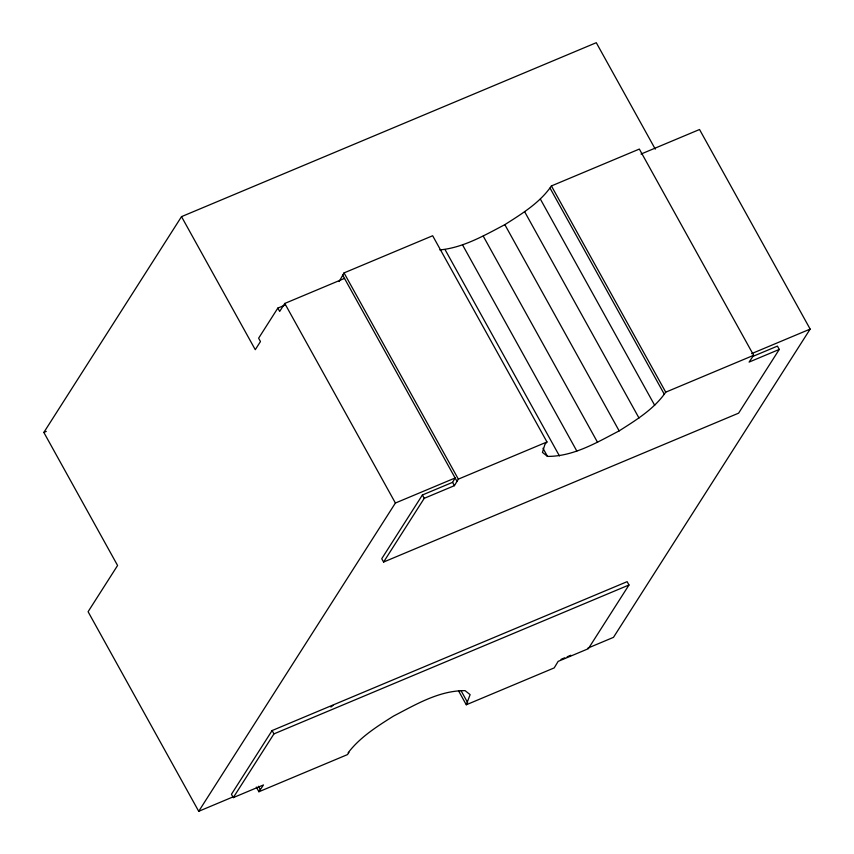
<?xml version="1.0" encoding="UTF-8"?>
<svg xmlns="http://www.w3.org/2000/svg" width="854" height="854" viewBox="0 0 854 854"><rect width="100%" height="100%" fill="white"/><g stroke="black" fill="none" stroke-linecap="round" stroke-linejoin="round"><path stroke-width="1.28" d="M458.534 690.801L466.284 704.774L470.116 694.633L465.067 690.64C439.105 690.502 415.759 704.539 393.406 716.154C376.998 726.498 360.164 737.098 348.208 752.705L348.902 752.417L347.514 754.584L258.901 791.743L256.317 787.089M339.155 281.553L344.045 272.906L432.658 235.747L546.976 441.977L544.905 444.432L542.45 452.406L547.499 456.399C573.461 456.538 596.797 442.5 619.161 430.886C636.145 420.029 654.132 409.109 665.736 392.167L753.666 355.296L639.347 149.066L551.417 185.937C539.824 202.878 521.826 213.799 504.842 224.655C484.378 235.384 463.22 247.767 439.81 249.912M753.292 356.225L777.439 346.105L779.275 349.425L738.614 413.155L383.585 562.049L381.738 558.719L422.399 494.989L452.577 482.339L455.129 477.984L395.402 503.027L198.715 811.3L88.09 611.72L117.585 565.487L43.842 432.434L181.518 216.638L596.284 42.7L655.285 149.14M383.585 562.049L424.246 498.32L454.424 485.659L458.352 479.137L546.976 441.977M285.129 305.049L277.838 308.102L258.623 338.216L260.47 341.547L255.271 349.692L181.518 216.638M344.504 278.404L284.777 303.448L279.685 311.422L277.838 308.102M466.284 704.774L554.203 667.903L558.142 661.38L588.321 648.72L628.982 584.99L627.135 581.67L272.106 730.554L231.445 794.284L233.281 797.615L263.47 784.954L258.901 791.743M233.281 797.615L273.942 733.885L628.982 584.99M753.666 355.296L749.097 362.085L779.275 349.425M641.023 154.051L699.533 129.509L810.158 329.089L613.471 637.362L587.872 648.101M330.904 707.048L332.985 705.415M43.842 432.434L46.297 431.398M751.659 353.62L810.158 329.089M198.715 811.3L234.06 796.472M561.057 659.341L564.718 657.804M567.152 656.79L570.814 655.253M551.417 185.937L665.736 392.167M550.04 188.104L664.348 394.334M540.379 199.11L654.698 405.34M524.687 211.803L638.995 418.033M504.842 224.655L619.161 430.886M483.247 236.131L597.565 442.361M462.505 244.82L576.824 451.051M445.115 249.71L559.434 455.929M542.973 448.243L547.499 456.399M344.045 272.906L458.352 479.137M342.657 275.073L456.975 481.304M452.577 482.339L454.424 485.659M422.399 494.989L424.246 498.32M284.777 303.448L395.402 503.027M461.203 690.961L467.661 702.607M272.106 730.554L273.942 733.885M258.442 786.256L260.278 789.576"/></g></svg>
